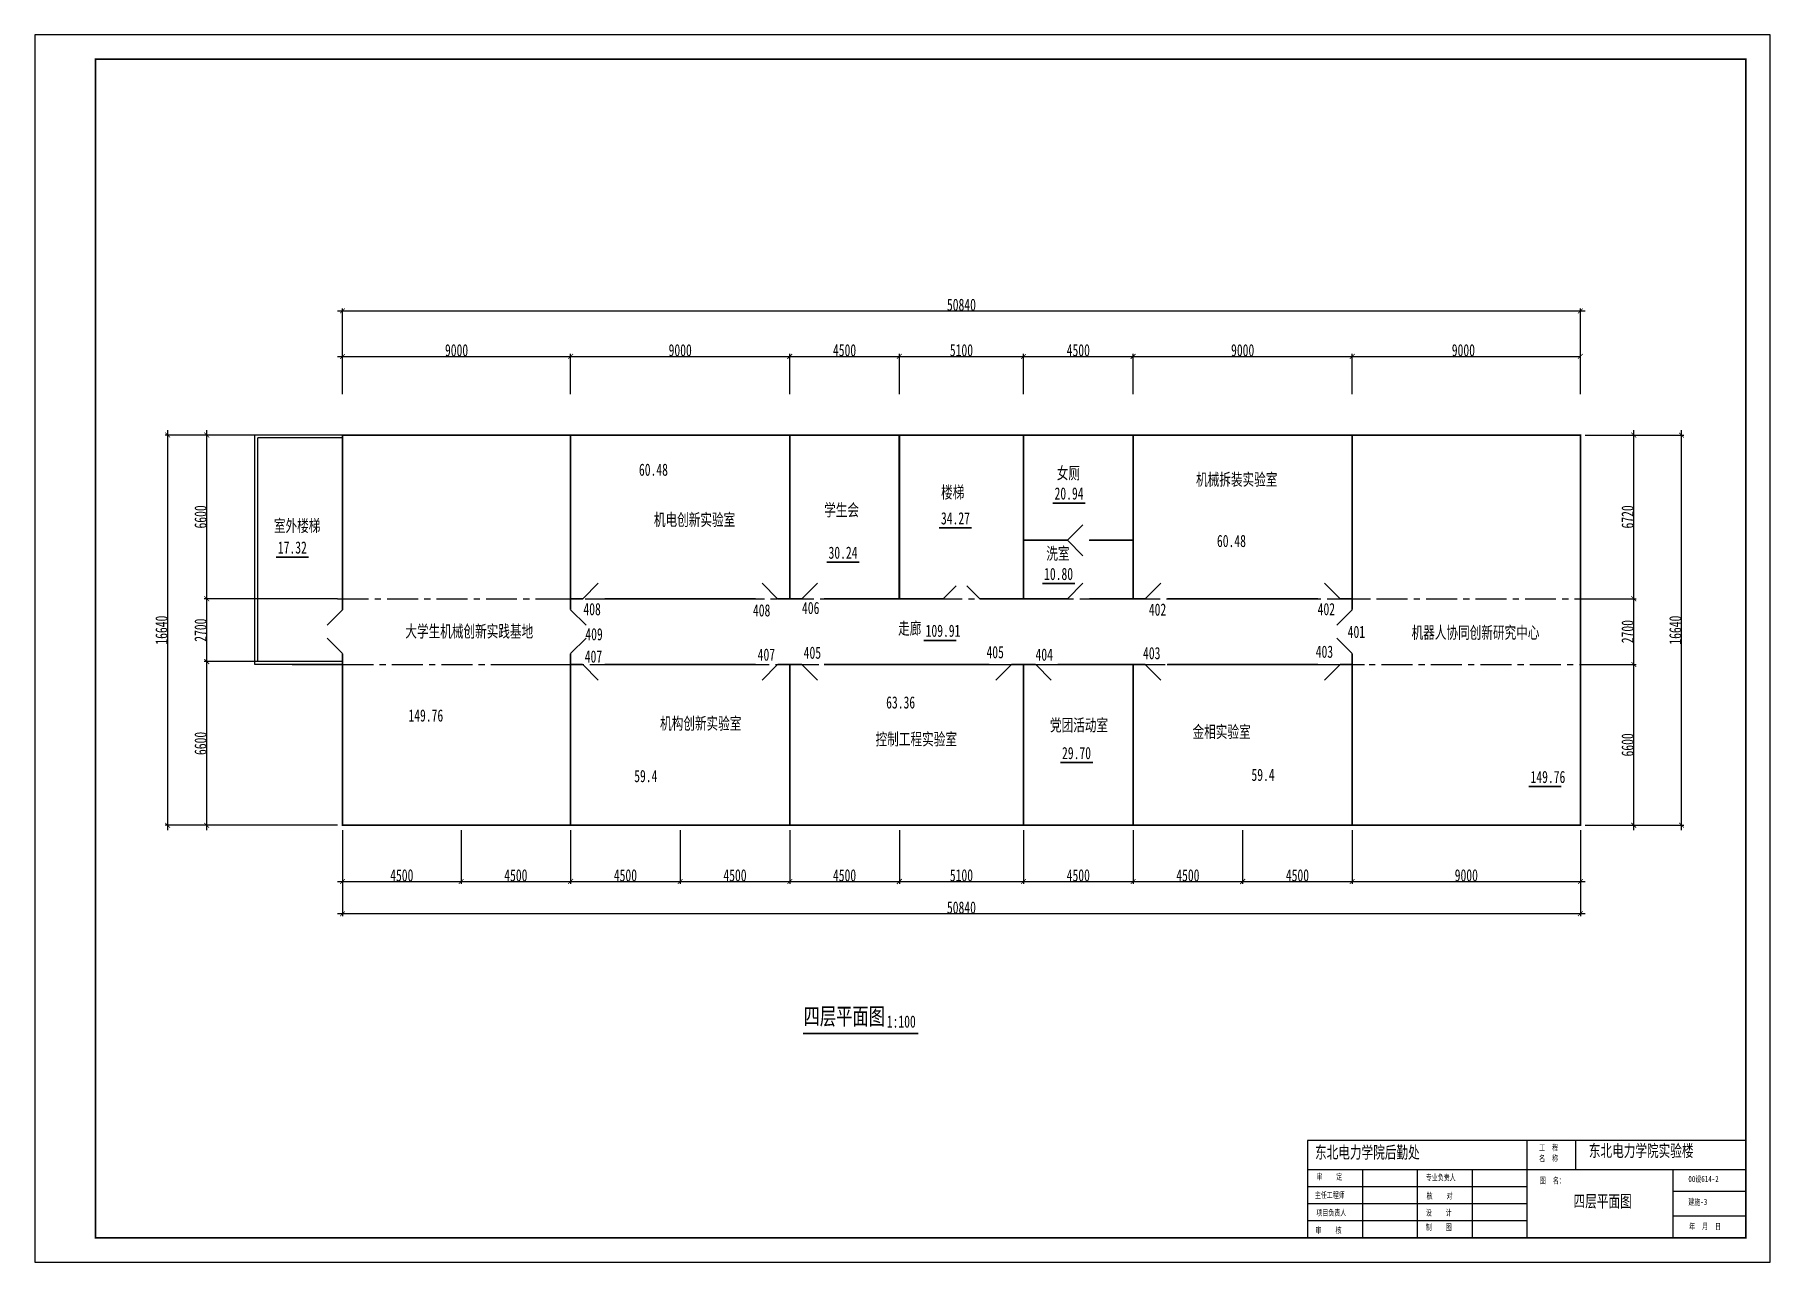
# Model space of a CAD drawing. Extents: x -10420 to 60860, y -39630 to 10770.
import ezdxf

# ---------------------------------------------------------------- set-up
doc = ezdxf.new("R2010")
doc.units = 0
doc.header["$LTSCALE"] = 20
doc.linetypes.add('CENTERX2', pattern=[101.6, 63.5, -12.7, 12.7, -12.7])
doc.layers.get('0').update_dxf_attribs({"linetype": 'CONTINUOUS'})
doc.layers.get('DEFPOINTS').update_dxf_attribs({"linetype": 'CONTINUOUS'})
doc.styles.get("Standard").update_dxf_attribs({"font": '', "width": 0.7, "height": 500})
doc.styles.get('Standard').set_extended_font_data('FangSong_GB2312')
doc.dimstyles.get("Standard").update_dxf_attribs({"dimtxt": 0.18, "dimasz": 0.18, "dimexe": 0.18, "dimexo": 0.0625, "dimgap": 0.09, "dimtad": 0, "dimtih": 1, "dimtoh": 1, "dimdec": 4, "dimzin": 0, "dimdsep": 46, "dimtxsty": 'Standard', "dimcen": 0.09, "dimadec": 0, "dimazin": 0, "dimtfac": 1, "dimtdec": 4, "dimtofl": 0, "dimtmove": 0, "dimatfit": 3, "dimfxl": 1, "dimtolj": 1, "dimtzin": 0, "dimarcsym": 0})

# ---------------------------------------------------------------- blocks, each defined once
blk = doc.blocks.new('_ARCHTICK')
at = {"color": 0, "linetype": 'ByBlock', "const_width": 0.15}
blk.add_lwpolyline([(-0.5, -0.5), (0.5, 0.5)], dxfattribs=at)
blk = doc.blocks.new('*D1')
at = {"color": 0, "linetype": 'ByBlock'}
for p, q in [((11590, -21887), (11590, -24096)), ((6890, -23996), (11790, -23996))]:
    blk.add_line(p, q, dxfattribs=at)
at = {"layer": 'DEFPOINTS', "color": 0, "linetype": 'ByBlock'}
for p in [(7090, -21687), (11590, -21687), (11590, -23996)]:
    blk.add_point(p, dxfattribs=at)
at = {"color": 0, "linetype": 'ByBlock', "xscale": 200, "yscale": 200, "zscale": 200, "rotation": 180}
blk.add_blockref('_ARCHTICK', (7090, -23996), dxfattribs=at)
at = {"color": 0, "linetype": 'ByBlock', "xscale": 200, "yscale": 200, "zscale": 200}
blk.add_blockref('_ARCHTICK', (11590, -23996), dxfattribs=at)
at = {"color": 0, "linetype": 'ByBlock', "insert": (9340, -23745), "char_height": 500, "attachment_point": 5}
blk.add_mtext('\\A1;4500', dxfattribs=at)
blk = doc.blocks.new('*D2')
at = {"color": 0, "linetype": 'ByBlock'}
for p, q in [((16090, -21887), (16090, -24096)), ((11390, -23996), (16290, -23996))]:
    blk.add_line(p, q, dxfattribs=at)
at = {"layer": 'DEFPOINTS', "color": 0, "linetype": 'ByBlock'}
for p in [(11590, -21687), (16090, -21687), (16090, -23996)]:
    blk.add_point(p, dxfattribs=at)
at = {"color": 0, "linetype": 'ByBlock', "xscale": 200, "yscale": 200, "zscale": 200, "rotation": 180}
blk.add_blockref('_ARCHTICK', (11590, -23996), dxfattribs=at)
at = {"color": 0, "linetype": 'ByBlock', "xscale": 200, "yscale": 200, "zscale": 200}
blk.add_blockref('_ARCHTICK', (16090, -23996), dxfattribs=at)
at = {"color": 0, "linetype": 'ByBlock', "insert": (13840, -23745), "char_height": 500, "attachment_point": 5}
blk.add_mtext('\\A1;4500', dxfattribs=at)
blk = doc.blocks.new('*D3')
at = {"color": 0, "linetype": 'ByBlock'}
for p, q in [((20590, -21887), (20590, -24096)), ((15890, -23996), (20790, -23996))]:
    blk.add_line(p, q, dxfattribs=at)
at = {"layer": 'DEFPOINTS', "color": 0, "linetype": 'ByBlock'}
for p in [(16090, -21687), (20590, -21687), (20590, -23996)]:
    blk.add_point(p, dxfattribs=at)
at = {"color": 0, "linetype": 'ByBlock', "xscale": 200, "yscale": 200, "zscale": 200, "rotation": 180}
blk.add_blockref('_ARCHTICK', (16090, -23996), dxfattribs=at)
at = {"color": 0, "linetype": 'ByBlock', "xscale": 200, "yscale": 200, "zscale": 200}
blk.add_blockref('_ARCHTICK', (20590, -23996), dxfattribs=at)
at = {"color": 0, "linetype": 'ByBlock', "insert": (18340, -23745), "char_height": 500, "attachment_point": 5}
blk.add_mtext('\\A1;4500', dxfattribs=at)
blk = doc.blocks.new('*D4')
at = {"color": 0, "linetype": 'ByBlock'}
for p, q in [((25090, -21887), (25090, -24096)), ((20390, -23996), (25290, -23996))]:
    blk.add_line(p, q, dxfattribs=at)
at = {"layer": 'DEFPOINTS', "color": 0, "linetype": 'ByBlock'}
for p in [(20590, -21687), (25090, -21687), (25090, -23996)]:
    blk.add_point(p, dxfattribs=at)
at = {"color": 0, "linetype": 'ByBlock', "xscale": 200, "yscale": 200, "zscale": 200, "rotation": 180}
blk.add_blockref('_ARCHTICK', (20590, -23996), dxfattribs=at)
at = {"color": 0, "linetype": 'ByBlock', "xscale": 200, "yscale": 200, "zscale": 200}
blk.add_blockref('_ARCHTICK', (25090, -23996), dxfattribs=at)
at = {"color": 0, "linetype": 'ByBlock', "insert": (22840, -23745), "char_height": 500, "attachment_point": 5}
blk.add_mtext('\\A1;4500', dxfattribs=at)
blk = doc.blocks.new('*D5')
at = {"color": 0, "linetype": 'ByBlock'}
for p, q in [((30190, -21887), (30190, -24096)), ((24890, -23996), (30390, -23996))]:
    blk.add_line(p, q, dxfattribs=at)
at = {"layer": 'DEFPOINTS', "color": 0, "linetype": 'ByBlock'}
for p in [(25090, -21687), (30190, -21687), (30190, -23996)]:
    blk.add_point(p, dxfattribs=at)
at = {"color": 0, "linetype": 'ByBlock', "xscale": 200, "yscale": 200, "zscale": 200, "rotation": 180}
blk.add_blockref('_ARCHTICK', (25090, -23996), dxfattribs=at)
at = {"color": 0, "linetype": 'ByBlock', "xscale": 200, "yscale": 200, "zscale": 200}
blk.add_blockref('_ARCHTICK', (30190, -23996), dxfattribs=at)
at = {"color": 0, "linetype": 'ByBlock', "insert": (27640, -23745), "char_height": 500, "attachment_point": 5}
blk.add_mtext('\\A1;5100', dxfattribs=at)
blk = doc.blocks.new('*D6')
at = {"color": 0, "linetype": 'ByBlock'}
for p, q in [((34690, -21887), (34690, -24096)), ((29990, -23996), (34890, -23996))]:
    blk.add_line(p, q, dxfattribs=at)
at = {"layer": 'DEFPOINTS', "color": 0, "linetype": 'ByBlock'}
for p in [(30190, -21687), (34690, -21687), (34690, -23996)]:
    blk.add_point(p, dxfattribs=at)
at = {"color": 0, "linetype": 'ByBlock', "xscale": 200, "yscale": 200, "zscale": 200, "rotation": 180}
blk.add_blockref('_ARCHTICK', (30190, -23996), dxfattribs=at)
at = {"color": 0, "linetype": 'ByBlock', "xscale": 200, "yscale": 200, "zscale": 200}
blk.add_blockref('_ARCHTICK', (34690, -23996), dxfattribs=at)
at = {"color": 0, "linetype": 'ByBlock', "insert": (32440, -23745), "char_height": 500, "attachment_point": 5}
blk.add_mtext('\\A1;4500', dxfattribs=at)
blk = doc.blocks.new('*D7')
at = {"color": 0, "linetype": 'ByBlock'}
for p, q in [((39190, -21887), (39190, -24096)), ((34490, -23996), (39390, -23996))]:
    blk.add_line(p, q, dxfattribs=at)
at = {"layer": 'DEFPOINTS', "color": 0, "linetype": 'ByBlock'}
for p in [(34690, -21687), (39190, -21687), (39190, -23996)]:
    blk.add_point(p, dxfattribs=at)
at = {"color": 0, "linetype": 'ByBlock', "xscale": 200, "yscale": 200, "zscale": 200, "rotation": 180}
blk.add_blockref('_ARCHTICK', (34690, -23996), dxfattribs=at)
at = {"color": 0, "linetype": 'ByBlock', "xscale": 200, "yscale": 200, "zscale": 200}
blk.add_blockref('_ARCHTICK', (39190, -23996), dxfattribs=at)
at = {"color": 0, "linetype": 'ByBlock', "insert": (36940, -23745), "char_height": 500, "attachment_point": 5}
blk.add_mtext('\\A1;4500', dxfattribs=at)
blk = doc.blocks.new('*D8')
at = {"color": 0, "linetype": 'ByBlock'}
for p, q in [((43690, -21887), (43690, -24096)), ((38990, -23996), (43890, -23996))]:
    blk.add_line(p, q, dxfattribs=at)
at = {"layer": 'DEFPOINTS', "color": 0, "linetype": 'ByBlock'}
for p in [(39190, -21687), (43690, -21687), (43690, -23996)]:
    blk.add_point(p, dxfattribs=at)
at = {"color": 0, "linetype": 'ByBlock', "xscale": 200, "yscale": 200, "zscale": 200, "rotation": 180}
blk.add_blockref('_ARCHTICK', (39190, -23996), dxfattribs=at)
at = {"color": 0, "linetype": 'ByBlock', "xscale": 200, "yscale": 200, "zscale": 200}
blk.add_blockref('_ARCHTICK', (43690, -23996), dxfattribs=at)
at = {"color": 0, "linetype": 'ByBlock', "insert": (41440, -23745), "char_height": 500, "attachment_point": 5}
blk.add_mtext('\\A1;4500', dxfattribs=at)
blk = doc.blocks.new('*D9')
at = {"color": 0, "linetype": 'ByBlock'}
for p, q in [((2020, 2384), (11790, 2384)), ((2220, 833), (2220, 2484)), ((11590, 833), (11590, 2484))]:
    blk.add_line(p, q, dxfattribs=at)
at = {"layer": 'DEFPOINTS', "color": 0, "linetype": 'ByBlock'}
for p in [(11590, 2384), (2220, -5667), (11590, -5667)]:
    blk.add_point(p, dxfattribs=at)
at = {"color": 0, "linetype": 'ByBlock', "xscale": 200, "yscale": 200, "zscale": 200, "rotation": 180}
blk.add_blockref('_ARCHTICK', (2220, 2384), dxfattribs=at)
at = {"color": 0, "linetype": 'ByBlock', "xscale": 200, "yscale": 200, "zscale": 200}
blk.add_blockref('_ARCHTICK', (11590, 2384), dxfattribs=at)
at = {"color": 0, "linetype": 'ByBlock', "insert": (6905, 2634), "char_height": 500, "attachment_point": 5}
blk.add_mtext('\\A1;9000', dxfattribs=at)
blk = doc.blocks.new('*D10')
at = {"color": 0, "linetype": 'ByBlock'}
for p, q in [((11390, 2384), (20790, 2384)), ((20590, 833), (20590, 2484))]:
    blk.add_line(p, q, dxfattribs=at)
at = {"layer": 'DEFPOINTS', "color": 0, "linetype": 'ByBlock'}
for p in [(20590, 2384), (11590, -5667), (20590, -5667)]:
    blk.add_point(p, dxfattribs=at)
at = {"color": 0, "linetype": 'ByBlock', "xscale": 200, "yscale": 200, "zscale": 200, "rotation": 180}
blk.add_blockref('_ARCHTICK', (11590, 2384), dxfattribs=at)
at = {"color": 0, "linetype": 'ByBlock', "xscale": 200, "yscale": 200, "zscale": 200}
blk.add_blockref('_ARCHTICK', (20590, 2384), dxfattribs=at)
at = {"color": 0, "linetype": 'ByBlock', "insert": (16090, 2634), "char_height": 500, "attachment_point": 5}
blk.add_mtext('\\A1;9000', dxfattribs=at)
blk = doc.blocks.new('*D11')
at = {"color": 0, "linetype": 'ByBlock'}
for p, q in [((20390, 2384), (25290, 2384)), ((25090, 833), (25090, 2484))]:
    blk.add_line(p, q, dxfattribs=at)
at = {"layer": 'DEFPOINTS', "color": 0, "linetype": 'ByBlock'}
for p in [(25090, 2384), (20590, -5667), (25090, -5667)]:
    blk.add_point(p, dxfattribs=at)
at = {"color": 0, "linetype": 'ByBlock', "xscale": 200, "yscale": 200, "zscale": 200, "rotation": 180}
blk.add_blockref('_ARCHTICK', (20590, 2384), dxfattribs=at)
at = {"color": 0, "linetype": 'ByBlock', "xscale": 200, "yscale": 200, "zscale": 200}
blk.add_blockref('_ARCHTICK', (25090, 2384), dxfattribs=at)
at = {"color": 0, "linetype": 'ByBlock', "insert": (22840, 2634), "char_height": 500, "attachment_point": 5}
blk.add_mtext('\\A1;4500', dxfattribs=at)
blk = doc.blocks.new('*D12')
at = {"color": 0, "linetype": 'ByBlock'}
for p, q in [((24890, 2384), (30390, 2384)), ((30190, 833), (30190, 2484))]:
    blk.add_line(p, q, dxfattribs=at)
at = {"layer": 'DEFPOINTS', "color": 0, "linetype": 'ByBlock'}
for p in [(30190, 2384), (25090, -5667), (30190, -5667)]:
    blk.add_point(p, dxfattribs=at)
at = {"color": 0, "linetype": 'ByBlock', "xscale": 200, "yscale": 200, "zscale": 200, "rotation": 180}
blk.add_blockref('_ARCHTICK', (25090, 2384), dxfattribs=at)
at = {"color": 0, "linetype": 'ByBlock', "xscale": 200, "yscale": 200, "zscale": 200}
blk.add_blockref('_ARCHTICK', (30190, 2384), dxfattribs=at)
at = {"color": 0, "linetype": 'ByBlock', "insert": (27640, 2634), "char_height": 500, "attachment_point": 5}
blk.add_mtext('\\A1;5100', dxfattribs=at)
blk = doc.blocks.new('*D13')
at = {"color": 0, "linetype": 'ByBlock'}
for p, q in [((29990, 2384), (34890, 2384)), ((34690, 833), (34690, 2484))]:
    blk.add_line(p, q, dxfattribs=at)
at = {"layer": 'DEFPOINTS', "color": 0, "linetype": 'ByBlock'}
for p in [(34690, 2384), (30190, -5667), (34690, -5667)]:
    blk.add_point(p, dxfattribs=at)
at = {"color": 0, "linetype": 'ByBlock', "xscale": 200, "yscale": 200, "zscale": 200, "rotation": 180}
blk.add_blockref('_ARCHTICK', (30190, 2384), dxfattribs=at)
at = {"color": 0, "linetype": 'ByBlock', "xscale": 200, "yscale": 200, "zscale": 200}
blk.add_blockref('_ARCHTICK', (34690, 2384), dxfattribs=at)
at = {"color": 0, "linetype": 'ByBlock', "insert": (32440, 2634), "char_height": 500, "attachment_point": 5}
blk.add_mtext('\\A1;4500', dxfattribs=at)
blk = doc.blocks.new('*D14')
at = {"color": 0, "linetype": 'ByBlock'}
for p, q in [((34490, 2384), (43890, 2384)), ((43690, 833), (43690, 2484))]:
    blk.add_line(p, q, dxfattribs=at)
at = {"layer": 'DEFPOINTS', "color": 0, "linetype": 'ByBlock'}
for p in [(43690, 2384), (34690, -5667), (43690, -5667)]:
    blk.add_point(p, dxfattribs=at)
at = {"color": 0, "linetype": 'ByBlock', "xscale": 200, "yscale": 200, "zscale": 200, "rotation": 180}
blk.add_blockref('_ARCHTICK', (34690, 2384), dxfattribs=at)
at = {"color": 0, "linetype": 'ByBlock', "xscale": 200, "yscale": 200, "zscale": 200}
blk.add_blockref('_ARCHTICK', (43690, 2384), dxfattribs=at)
at = {"color": 0, "linetype": 'ByBlock', "insert": (39190, 2634), "char_height": 500, "attachment_point": 5}
blk.add_mtext('\\A1;9000', dxfattribs=at)

msp = doc.modelspace()

# ---------------------------------------------------------------- linework, layer by layer
for p, q in [((-7920.3, 9770.5), (-7920.3, -38629.5)), ((-1379.7, -15086.5), (-1379.7, -5666.5)), ((2460.3, -5666.5), (-1379.7, -5666.5)), ((2220.3, -5666.5), (2220.3, -5906.5)), ((2460.3, -5666.5), (53060.3, -5666.5)), ((11590.3, -5666.5), (11590.3, -12386.5)), ((20590.3, -5666.5), (20590.3, -12386.5)), ((25090.3, -5666.5), (25090.3, -12386.5)), ((30190.3, -5666.5), (30190.3, -12386.5)), ((34690.3, -5666.5), (34690.3, -12386.5)), ((43690.3, -5666.5), (43690.3, -12386.5)), ((53060.3, -5666.5), (53060.3, -21686.5)), ((2220.3, -5786.5), (-1259.7, -5786.5)), ((-1259.7, -14966.5), (-1259.7, -5786.5)), ((2220.3, -5906.5), (2220.3, -12266.5)), ((31990.3, -9986.5), (32626.7, -9350.1)), ((30190.3, -9986.5), (31990.3, -9986.5)), ((31990.3, -9986.5), (32626.7, -10622.9)), ((32890.3, -9986.5), (34690.3, -9986.5)), ((12090.3, -12386.5), (12726.7, -11750.1)), ((20090.3, -12386.5), (19454, -11750.1)), ((21090.3, -12386.5), (21726.7, -11750.1)), ((26890.3, -12386.5), (27420.7, -11856.2)), ((28390.3, -12386.5), (27860, -11856.2)), ((31990.3, -12386.5), (32626.7, -11750.1)), ((35190.3, -12386.5), (35826.7, -11750.1)), ((43190.3, -12386.5), (42554, -11750.1)), ((2220.3, -12506.5), (2220.3, -12836.5)), ((11090.3, -12386.5), (12090.3, -12386.5)), ((12990.3, -12386.5), (19190.3, -12386.5)), ((20090.3, -12386.5), (21090.3, -12386.5)), ((21990.3, -12386.5), (26890.3, -12386.5)), ((28390.3, -12386.5), (31990.3, -12386.5)), ((32890.3, -12386.5), (35190.3, -12386.5)), ((36090.3, -12386.5), (42290.3, -12386.5)), ((43190.3, -12386.5), (44190.3, -12386.5)), ((2220.3, -12836.5), (1584, -13472.9)), ((11590.3, -12836.5), (12226.7, -13472.9)), ((43690.3, -12836.5), (43054, -13472.9)), ((1584, -14000.1), (2220.3, -14636.5)), ((12226.7, -14000.1), (11590.3, -14636.5)), ((43054, -14000.1), (43690.3, -14636.5)), ((2220.3, -14966.5), (-1259.7, -14966.5)), ((2220.3, -15086.5), (-1379.7, -15086.5)), ((159.3, -15086.5), (3090.3, -15086.5)), ((2220.3, -15206.5), (2220.3, -21686.5)), ((8490.3, -15086.5), (12090.3, -15086.5)), ((11590.3, -15086.5), (11590.3, -21686.5)), ((12090.3, -15086.5), (12726.7, -15722.9)), ((12990.3, -15086.5), (19190.3, -15086.5)), ((20090.3, -15086.5), (19454, -15722.9)), ((20090.3, -15086.5), (21090.3, -15086.5)), ((20590.3, -15086.5), (20590.3, -21686.5)), ((21090.3, -15086.5), (21726.7, -15722.9)), ((29690.3, -15086.5), (29054, -15722.9)), ((29690.3, -15086.5), (30690.3, -15086.5)), ((30190.3, -15086.5), (30190.3, -21686.5)), ((30690.3, -15086.5), (31326.7, -15722.9)), ((31590.3, -15086.5), (35190.3, -15086.5)), ((34690.3, -15086.5), (34690.3, -21686.5)), ((35190.3, -15086.5), (35826.7, -15722.9)), ((36090.3, -15086.5), (39690.3, -15086.5)), ((40590.3, -15086.5), (44190.3, -15086.5)), ((43190.3, -15086.5), (42554, -15722.9)), ((43190.3, -15086.5), (44190.3, -15086.5)), ((43690.3, -15086.5), (43690.3, -21686.5)), ((2220.3, -21686.5), (53060.3, -21686.5)), ((53060.3, -21686.5), (51010.3, -21686.5)), ((59859.7, -34629.5), (41859.7, -34629.5)), ((41859.7, -34629.5), (41859.7, -38629.5)), ((50859.7, -34629.5), (50859.7, -38629.5)), ((52859.7, -34629.5), (52859.7, -35829.5)), ((59859.7, -38629.5), (59859.7, -34629.5)), ((59859.7, -35829.5), (41859.7, -35829.5)), ((44109.7, -35829.5), (44109.7, -38629.5)), ((46359.7, -35829.5), (46359.7, -38629.5)), ((48609.7, -35829.5), (48609.7, -38629.5)), ((56859.7, -35829.5), (56859.7, -38629.5)), ((50859.7, -36529.5), (41859.7, -36529.5)), ((59859.7, -36729.5), (56859.7, -36729.5)), ((50859.7, -37229.5), (41859.7, -37229.5)), ((59859.7, -37729.5), (56859.7, -37729.5)), ((50859.7, -37929.5), (41859.7, -37929.5))]:
    msp.add_line(p, q)
at = {"color": 0, "linetype": 'ByBlock'}
for p, q in [((2020.3, -570.4), (53260.3, -570.4)), ((2220.3, -3987.1), (2220.3, -470.4)), ((53060.3, -3987.1), (53060.3, -470.4)), ((43490.3, -2437), (53060.3, -2437)), ((1820.3, -5666.5), (-5059.5, -5666.5)), ((-4959.5, -21886.5), (-4959.5, -5466.5)), ((2020.3, -5666.5), (-3455.4, -5666.5)), ((-3355.4, -12586.5), (-3355.4, -5466.5)), ((53260.3, -5666.5), (55352.2, -5666.5)), ((53460.3, -5666.5), (57313.3, -5666.5)), ((55252.2, -12586.5), (55252.2, -5466.5)), ((57213.3, -21886.5), (57213.3, -5466.5)), ((2020.3, -12386.5), (-3455.4, -12386.5)), ((-3355.4, -15166.5), (-3355.4, -12186.5)), ((53260.3, -12386.5), (55352.2, -12386.5)), ((55252.2, -15286.5), (55252.2, -12186.5)), ((2020.3, -14966.5), (-3455.4, -14966.5)), ((-3355.4, -21886.5), (-3355.4, -14766.5)), ((55252.2, -21886.5), (55252.2, -14886.5)), ((53260.3, -15086.5), (55352.2, -15086.5)), ((1820.3, -21686.5), (-5059.5, -21686.5)), ((2020.3, -21686.5), (-3455.4, -21686.5)), ((2220.3, -21886.5), (2220.3, -24095.5)), ((2220.3, -21886.5), (2220.3, -25418.3)), ((7090.3, -21886.5), (7090.3, -24095.5)), ((53060.3, -21886.5), (53060.3, -24095.5)), ((53060.3, -21886.5), (53060.3, -25418.3)), ((53260.3, -21686.5), (55352.2, -21686.5)), ((53460.3, -21686.5), (57313.3, -21686.5)), ((2020.3, -23995.5), (7290.3, -23995.5)), ((43490.3, -23995.5), (53260.3, -23995.5)), ((53260.3, -25318.3), (2020.3, -25318.3))]:
    msp.add_line(p, q, dxfattribs=at)
at = {"linetype": 'CENTERX2'}
for p, q in [((2020.3, -12386.5), (53260.3, -12386.5)), ((2220.3, -15086.5), (53260.3, -15086.5))]:
    msp.add_line(p, q, dxfattribs=at)
msp.add_lwpolyline([(-10420.3, -39629.5), (60859.7, -39629.5), (60859.7, 10770.5), (-10420.3, 10770.5)], close=True)
at = {"const_width": 70}
msp.add_lwpolyline([(-7920.3, 9770.5), (59859.7, 9770.5), (59859.7, -38629.5), (-7920.3, -38629.5)], close=True, dxfattribs=at)
msp.add_lwpolyline([(-7920.3, -38629.5), (59859.7, -38629.5), (59859.7, 9770.5), (-7920.3, 9770.5)])
for points in [[(2220.3, -5666.5), (11590.3, -5666.5), (53060.3, -5666.5), (53060.3, -21686.5), (2220.3, -21686.5), (2220.3, -14636.5)], [(2220.3, -5906.5), (2220.3, -5666.5)], [(11590.3, -5666.5), (11590.3, -12386.5)], [(20590.3, -5666.5), (20590.3, -12386.5)], [(25090.3, -5666.5), (25090.3, -12386.5)], [(30190.3, -5666.5), (30190.3, -12386.5)], [(34690.3, -5666.5), (34690.3, -12386.5)], [(43690.3, -5666.5), (43690.3, -12386.5)], [(2220.3, -12836.5), (2220.3, -5906.5)], [(31390.9, -8458.9), (32732.2, -8458.9)], [(26724.5, -9479.3), (28065.8, -9479.3)], [(30190.3, -9986.5), (31990.3, -9986.5)], [(32890.3, -9986.5), (34690.3, -9986.5)], [(-508.9, -10677.3), (832.4, -10677.3)], [(22107.8, -10889.2), (23449.2, -10889.2)], [(30959.4, -11762.2), (32300.8, -11762.2)], [(11590.3, -12386.5), (12090.3, -12386.5)], [(11590.3, -12386.5), (11590.3, -12836.5)], [(12990.3, -12386.5), (19190.3, -12386.5)], [(20090.3, -12386.5), (21090.3, -12386.5)], [(21990.3, -12386.5), (26890.3, -12386.5)], [(28390.3, -12386.5), (31990.3, -12386.5)], [(32890.3, -12386.5), (35190.3, -12386.5)], [(36090.3, -12386.5), (42290.3, -12386.5)], [(43190.3, -12386.5), (43690.3, -12386.5)], [(43690.3, -12386.5), (43690.3, -12836.5)], [(26094.5, -14095.2), (27435.8, -14095.2)], [(11590.3, -15086.5), (11590.3, -14636.5)], [(43690.3, -15086.5), (43690.3, -14636.5)], [(11590.3, -15086.5), (12090.3, -15086.5)], [(11590.3, -15086.5), (11590.3, -21686.5)], [(12990.3, -15086.5), (19190.3, -15086.5)], [(20090.3, -15086.5), (21090.3, -15086.5)], [(20590.3, -15086.5), (20590.3, -21686.5)], [(22590.3, -15086.5), (21990.3, -15086.5)], [(22590.3, -15086.5), (28790.3, -15086.5)], [(29690.3, -15086.5), (30690.3, -15086.5)], [(30190.3, -15086.5), (30190.3, -21686.5)], [(31590.3, -15086.5), (35190.3, -15086.5)], [(34690.3, -15086.5), (34690.3, -21686.5)], [(36090.3, -15086.5), (39690.3, -15086.5)], [(39690.3, -15086.5), (42290.3, -15086.5)], [(43190.3, -15086.5), (43690.3, -15086.5)], [(43690.3, -15086.5), (43690.3, -21686.5)], [(31696.8, -19115.9), (33038.2, -19115.9)], [(50938.5, -20097), (52279.9, -20097)], [(21129.4, -30239.2), (25876.8, -30239.2)]]:
    msp.add_lwpolyline(points, dxfattribs=at)
at = {"layer": 'DEFPOINTS', "color": 0, "linetype": 'ByBlock'}
for p in [(53060.3, -570.4), (52820.3, -2437), (-4959.5, -5666.5), (-3355.4, -5666.5), (2020.3, -5666.5), (2220.3, -5666.5), (53060.3, -5666.5), (53260.3, -5666.5), (55252.2, -5666.5), (57213.3, -5666.5), (2220.3, -10487.1), (43690.3, -10487.1), (52820.3, -10487.1), (53060.3, -10487.1), (-3355.4, -12386.5), (55252.2, -12386.5), (-3355.4, -14966.5), (55252.2, -15086.5), (2020.3, -21686.5), (2220.3, -21686.5), (2220.3, -21686.5), (2220.3, -21686.5), (7090.3, -21686.5), (43690.3, -21686.5), (53060.3, -21686.5), (53060.3, -21686.5), (53060.3, -21686.5), (53260.3, -21686.5), (7090.3, -23995.5), (53060.3, -23995.5), (2220.3, -25318.3)]:
    msp.add_point(p, dxfattribs=at)

# ---------------------------------------------------------------- block references
at = {"color": 0, "linetype": 'ByBlock', "xscale": 200, "yscale": 200, "zscale": 200}
for p, rotation in [((2220.3, -570.4), 180), ((43690.3, -2437), 180), ((-4959.5, -5666.5), 90), ((-3355.4, -5666.5), 90), ((55252.2, -5666.5), 90), ((57213.3, -5666.5), 90), ((-3355.4, -12386.5), 270), ((-3355.4, -12386.5), 90), ((55252.2, -12386.5), 270), ((55252.2, -12386.5), 90), ((-3355.4, -14966.5), 90), ((-3355.4, -14966.5), 270), ((55252.2, -15086.5), 90), ((55252.2, -15086.5), 270), ((-4959.5, -21686.5), 270), ((-3355.4, -21686.5), 270), ((55252.2, -21686.5), 270), ((57213.3, -21686.5), 270), ((2220.3, -23995.5), 180), ((43690.3, -23995.5), 180), ((2220.3, -25318.3), 180)]:
    msp.add_blockref('_ARCHTICK', p, dxfattribs=dict(at, rotation=rotation))
for p in [(53060.3, -570.4), (53060.3, -2437), (7090.3, -23995.5), (53060.3, -23995.5), (53060.3, -25318.3)]:
    msp.add_blockref('_ARCHTICK', p, dxfattribs=at)

# ---------------------------------------------------------------- texts
at = {"color": 0, "linetype": 'ByBlock', "char_height": 500, "attachment_point": 5}
for s, insert in [('\\A1;50840', (27640.3, -319.8)), ('\\A1;9000', (48255.3, -2186.4)), ('4500', (4655.3, -23744.9)), ('9000', (48375.3, -23744.9)), ('\\A1;50840', (27640.3, -25067.7)), ('1:100', (25169.7, -29750.2))]:
    msp.add_mtext(s, dxfattribs=dict(at, insert=insert))
at = {"attachment_point": 1}
for s, insert, char_height, width in [('60.48', (14396.4, -6837.3), 500, 2635.436), ('女厕', (31557.3, -6974.2), 500, 4684.116), ('楼梯', (26804.1, -7763.4), 500, 4684.116), ('20.94', (31465.4, -7814), 500, 2359.801), ('{\\fSimSun|b0|i0|c134|p2;机械拆装实验室}', (37276.3, -7239.3), 500, 4684.116), ('\\P{\\fSimSun|b0|i0|c134|p2;学生会}', (22003.4, -7658.1), 500, 4684.116), ('室外楼梯', (-596.8, -9138.1), 500, 4684.116), ('{\\fSimSun|b0|i0|c134|p2;机电创新实验室}', (15009, -8889.5), 500, 4684.116), ('34.27', (26799, -8834.3), 500, 2359.801), ('60.48', (38134.5, -9762.3), 500, 2196.196), ('17.32', (-434.4, -10032.3), 500, 2359.801), ('30.24', (22182.3, -10244.2), 500, 2359.801), ('洗室', (31125.8, -10277.4), 500, 4684.116), ('10.80', (31034, -11117.2), 500, 2359.801), ('408', (12114.2, -12563.1), 500, 874.917), ('408', (19078.2, -12613.2), 500, 934.571), ('406', (21091.9, -12513.8), 500, 954.455), ('402', (35336.7, -12581.5), 500, 695.957), ('402', (42270.4, -12561.7), 500, 954.455), ('{\\fSimSun|b0|i0|c134|p2;大学生机械创新实践基地}', (4800.5, -13472.3), 500, 5523.076), ('走廊', (25039.1, -13352.7), 500, 1980.039), ('109.91', (26169, -13450.2), 500, 2359.801), ('401', (43503.3, -13495.4), 500, 914.686), ('{\\fSimSun|b0|i0|c134|p2;机器人协同创新研究中心}', (46127.6, -13522.8), 500, 5662.384), ('409', (12193.9, -13592.5), 500, 934.571), ('407', (12169.3, -14508.6), 500, 894.802), ('407', (19272, -14429.1), 500, 795.379), ('405', (21161.1, -14349.6), 500, 775.495), ('405', (28669.5, -14329.8), 500, 1033.993), ('404', (30683.8, -14429.1), 500, 1093.647), ('403', (35098.1, -14369.5), 500, 934.571), ('403', (42190.9, -14309.9), 500, 954.455), ('149.76', (4928.4, -16928.8), 500, 2147.392), ('63.36', (24547.7, -16392.5), 500, 2781.849), ('{\\fSimSun|b0|i0|c134|p2;机构创新实验室}', (15262.7, -17254.6), 500, 4684.116), ('{\\fSimSun|b0|i0|c134|p2;党团活动室}', (31275.9, -17324), 500, 4684.116), ('{\\fSimSun|b0|i0|c134|p2;金相实验室}', (37131.3, -17596.1), 500, 4684.116), ('{\\fSimSun|b0|i0|c134|p2;控制工程实验室}', (24115.3, -17899.7), 500, 4684.116), ('29.70', (31771.4, -18470.9), 500, 2359.801), ('59.4', (14201.2, -19415.1), 500, 2733.044), ('59.4', (39549.8, -19366.2), 500, 2537.827), ('149.76', (51013, -19452), 500, 2359.801), ('四层平面图', (21156.1, -29178.2), 700, 12810.71), ('东北电力学院后勤处', (42163.1, -34865), 500, 8323.484), ('工  程', (51366.2, -34798.4), 250, 1571.803), ('东北电力学院实验楼', (53409.5, -34798.4), 500, 5689.925), ('名  称', (51366.2, -35238), 250, 1571.803), ('审    定', (42218.3, -35991.5), 250, 1571.803), ('专业负责人', (46713.6, -36022.9), 250, 1571.803), ('图  名：', (51397.6, -36148.5), 250, 1571.803), ('00设614-2', (57496.2, -36085.7), 250, 1571.803), ('主任工程师', (42155.4, -36745), 250, 1571.803), ('核    对', (46745.1, -36776.4), 250, 1571.803), ('四层平面图', (52780.8, -36870.6), 500, 3803.762), ('建施-3', (57496.2, -37027.6), 250, 1571.803), ('项目负责人', (42218.3, -37467.1), 250, 1571.803), ('设    计', (46713.6, -37467.1), 250, 1571.803), ('审    核', (42186.8, -38189.3), 250, 1571.803), ('制    图', (46713.6, -38063.7), 250, 1571.803), ('年  月  日', (57527.6, -38032.3), 250, 1571.803)]:
    msp.add_mtext(s, dxfattribs=dict(at, insert=insert, char_height=char_height, width=width))
at = {"color": 0, "linetype": 'ByBlock', "char_height": 500, "attachment_point": 5, "rotation": 90}
for s, insert in [('\\A1;6600', (-3606, -9026.5)), ('\\A1;6720', (55001.6, -9026.5)), ('\\A1;16640', (-5210.1, -13676.5)), ('\\A1;2700', (-3606, -13676.5)), ('\\A1;2700', (55001.6, -13736.5)), ('\\A1;16640', (56962.7, -13676.5)), ('\\A1;6600', (-3606, -18326.5)), ('\\A1;6600', (55001.6, -18386.5))]:
    msp.add_mtext(s, dxfattribs=dict(at, insert=insert))

# ---------------------------------------------------------------- dimensions: what is measured, and where the dimension line sits
dim = msp.add_linear_dim(base=(11590.3, -2437), p1=(2220.3, -10487.1), p2=(11590.3, -10487.1), text='9000', dimstyle='Standard', override={"dimtxt": 2.5, "dimasz": 200, "dimexe": 100, "dimexo": 6500, "dimgap": 0.625, "dimtad": 1, "dimtih": 0, "dimtoh": 0, "dimdec": 0, "dimzin": 8, "dimblk1": 'ARCHTICK', "dimblk2": 'ARCHTICK', "dimsah": 1, "dimcen": 2.5, "dimdle": 200, "dimtdec": 0, "dimtofl": 1})
dim.commit()
dim.dimension.update_dxf_attribs({"geometry": '*D9', "text_midpoint": (6905.3, -2186.4), "insert": (0, -4820.6)})
for base, p1, p2, picture, middle in [((20590.3, -2437), (11590.3, -10487.1), (20590.3, -10487.1), '*D10', (16090.3, -2186.4)), ((25090.3, -2437), (20590.3, -10487.1), (25090.3, -10487.1), '*D11', (22840.3, -2186.4)), ((30190.3, -2437), (25090.3, -10487.1), (30190.3, -10487.1), '*D12', (27640.3, -2186.4)), ((34690.3, -2437), (30190.3, -10487.1), (34690.3, -10487.1), '*D13', (32440.3, -2186.4)), ((43690.3, -2437), (34690.3, -10487.1), (43690.3, -10487.1), '*D14', (39190.3, -2186.4))]:
    dim = msp.add_linear_dim(base=base, p1=p1, p2=p2, dimstyle='Standard', override={"dimtxt": 2.5, "dimasz": 200, "dimexe": 100, "dimexo": 6500, "dimgap": 0.625, "dimtad": 1, "dimtih": 0, "dimtoh": 0, "dimdec": 0, "dimzin": 8, "dimblk1": 'ARCHTICK', "dimblk2": 'ARCHTICK', "dimsah": 1, "dimcen": 2.5, "dimdle": 200, "dimse1": 1, "dimtdec": 0, "dimtofl": 1, "dimtmove": 1})
    dim.commit()
    dim.dimension.update_dxf_attribs({"geometry": picture, "text_midpoint": middle, "insert": (0, -4820.6)})
for base, p1, p2, picture, middle in [((11590.3, -23995.5), (7090.3, -21686.5), (11590.3, -21686.5), '*D1', (9340.3, -23744.9)), ((16090.3, -23995.5), (11590.3, -21686.5), (16090.3, -21686.5), '*D2', (13840.3, -23744.9)), ((20590.3, -23995.5), (16090.3, -21686.5), (20590.3, -21686.5), '*D3', (18340.3, -23744.9)), ((25090.3, -23995.5), (20590.3, -21686.5), (25090.3, -21686.5), '*D4', (22840.3, -23744.9)), ((30190.3, -23995.5), (25090.3, -21686.5), (30190.3, -21686.5), '*D5', (27640.3, -23744.9)), ((34690.3, -23995.5), (30190.3, -21686.5), (34690.3, -21686.5), '*D6', (32440.3, -23744.9)), ((39190.3, -23995.5), (34690.3, -21686.5), (39190.3, -21686.5), '*D7', (36940.3, -23744.9)), ((43690.3, -23995.5), (39190.3, -21686.5), (43690.3, -21686.5), '*D8', (41440.3, -23744.9))]:
    dim = msp.add_linear_dim(base=base, p1=p1, p2=p2, dimstyle='Standard', override={"dimtxt": 2.5, "dimasz": 200, "dimexe": 100, "dimexo": 200, "dimgap": 0.625, "dimtad": 1, "dimtih": 0, "dimtoh": 0, "dimdec": 0, "dimzin": 8, "dimblk1": 'ARCHTICK', "dimblk2": 'ARCHTICK', "dimsah": 1, "dimcen": 2.5, "dimdle": 200, "dimse1": 1, "dimtdec": 0, "dimtofl": 1, "dimtmove": 1})
    dim.commit()
    dim.dimension.update_dxf_attribs({"geometry": picture, "text_midpoint": middle})

doc.saveas('drawing.dxf')
